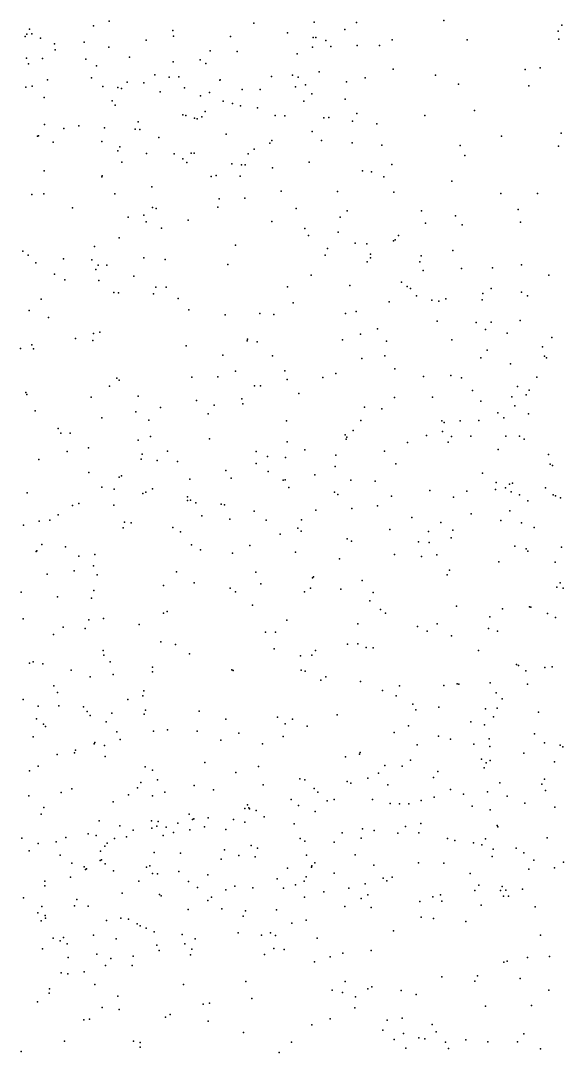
# Model space of a CAD drawing. Header units: metres. Extents: x -25 to 25, y -27.7 to 27.8.
# Drawn here: x -8.984 to -7.576, y -8.03 to -5.352 of the extents above; entities that cross this region are included whole.
import ezdxf

# ---------------------------------------------------------------- set-up
doc = ezdxf.new("R2010")
doc.units = ezdxf.units.M

msp = doc.modelspace()

# ---------------------------------------------------------------- linework, layer by layer
for p in [(-8.7549, -5.353, 9.8639), (-8.2225, -5.3557, 10.6063), (-7.8863, -5.3518, 9.2892), (-8.9613, -5.3743, 2.5711), (-8.7954, -5.3655, 9.6167), (-8.5892, -5.3774, 8.9315), (-8.379, -5.3582, 9.0267), (-8.2918, -5.3833, 15.6201), (-8.1427, -5.3745, 10.3359), (-8.1123, -5.357, -6.955), (-7.5889, -5.3792, -5.2803), (-7.5799, -5.3637, -5.3764), (-8.9729, -5.3931, 10.7179), (-8.968, -5.3872, 2.3948), (-8.9553, -5.3858, -7.4756), (-8.9329, -5.3977, 6.2731), (-8.8196, -5.4075, 19.9578), (-8.6582, -5.4029, 20.214), (-8.5873, -5.3921, -7.3222), (-8.44, -5.3927, 13.6895), (-8.2254, -5.3955, 1.5354), (-8.218, -5.3952, 15.4426), (-8.1921, -5.4034, 6.224), (-8.0198, -5.402, 9.229), (-7.8249, -5.4019, 1.5714), (-7.5875, -5.4001, -5.1391), (-8.8969, -5.4123, 9.4534), (-8.8951, -5.4277, 13.5208), (-8.7551, -5.4206, 18.8236), (-8.4928, -5.4301, 20.3794), (-8.4227, -5.432, 0.6503), (-8.2271, -5.421, 15.1449), (-8.1792, -5.4192, 9.9487), (-8.1111, -5.4161, 9.6262), (-8.0526, -5.4165, 9.4452), (-8.9695, -5.4492, 2.8209), (-8.9274, -5.4504, 19.6048), (-8.8151, -5.4518, 10.7861), (-8.7016, -5.447, 6.2918), (-8.5882, -5.4584, 16.3615), (-8.5188, -5.4534, 6.2906), (-8.5039, -5.4635, 0.873), (-8.267, -5.4383, -7.1483), (-8.9643, -5.4639, 0.1678), (-8.7876, -5.4691, 16.4591), (-8.2097, -5.4848, 14.0933), (-8.0177, -5.4774, 6.0846), (-7.6746, -5.4787, -6.707), (-7.6359, -5.4739, 5.8656), (-8.9146, -5.5054, 10.6168), (-8.8004, -5.5006, 19.2812), (-8.708, -5.5119, 8.922), (-8.6644, -5.5132, 10.7968), (-8.6358, -5.4924, 18.9573), (-8.5986, -5.4987, 0.2705), (-8.5741, -5.4973, 13.6299), (-8.4672, -5.5066, 16.1821), (-8.4666, -5.5058, -7.3648), (-8.3336, -5.4964, 6.2606), (-8.2786, -5.493, 9.8484), (-8.2639, -5.4984, 14.7928), (-8.1384, -5.5105, 1.6016), (-8.09, -5.5002, -7.036), (-7.9079, -5.4931, 20.7297), (-7.8477, -5.5171, 5.9636), (-8.9709, -5.5244, -7.5789), (-8.9541, -5.5221, 10.4626), (-8.7707, -5.5227, 13.551), (-8.7324, -5.5253, 19.9044), (-8.7228, -5.5277, -7.501), (-8.6218, -5.5362, 18.8081), (-8.5591, -5.5261, 1.0623), (-8.4939, -5.5384, 20.2415), (-8.4093, -5.5306, 10.5056), (-8.3624, -5.5304, 9.1557), (-8.2708, -5.5237, 13.8384), (-8.2453, -5.5187, 14.3373), (-8.2281, -5.5416, 20.4823), (-7.6656, -5.5214, 1.6714), (-8.9235, -5.5513, 2.6239), (-8.7466, -5.5603, 9.8735), (-8.5177, -5.5473, 10.6154), (-8.459, -5.5606, 10.2286), (-8.4343, -5.5672, 1.4023), (-8.2489, -5.5609, 14.5718), (-8.142, -5.5559, 15.3171), (-8.7393, -5.5709, 0.1816), (-8.5636, -5.5961, 19.1465), (-8.5056, -5.5873, 18.9066), (-8.4138, -5.5731, 13.7272), (-8.3698, -5.578, 15.8913), (-8.1114, -5.5933, 6.1752), (-7.8061, -5.5853, -6.7689), (-8.9227, -5.6215, 2.4755), (-8.679, -5.6142, 18.6876), (-8.556, -5.598, 0.7742), (-8.5335, -5.6053, 20.0742), (-8.5264, -5.6065, 9.8986), (-8.5138, -5.6018, 0.5429), (-8.324, -5.5979, 9.5451), (-8.2986, -5.5985, -7.3033), (-8.1971, -5.6038, 15.6099), (-8.1847, -5.603, -7.1994), (-8.1227, -5.6124, 15.1019), (-8.0599, -5.6199, 20.5009), (-7.9352, -5.5984, -6.9326), (-8.9381, -5.6505, 6.2282), (-8.8726, -5.6319, 16.4188), (-8.8331, -5.6252, 10.2364), (-8.7671, -5.6303, 10.4195), (-8.6869, -5.6335, 10.187), (-8.6748, -5.6341, 19.4394), (-8.4507, -5.6468, 9.6871), (-8.2279, -5.6396, 13.9386), (-7.5813, -5.6443, 5.8657), (-8.941, -5.6517, 8.7504), (-8.9, -5.6675, 18.6013), (-8.7739, -5.6655, 8.9251), (-8.6254, -5.6554, 0.2562), (-8.3372, -5.6702, 13.8285), (-8.3323, -5.6633, 9.2442), (-8.2034, -5.6633, 14.4378), (-8.1238, -5.6694, 1.657), (-8.0468, -5.6755, 15.2735), (-7.8437, -5.6756, 20.6262), (-7.7361, -5.6517, 20.738), (-7.588, -5.6778, 1.8449), (-8.7322, -5.6902, 16.3734), (-8.7269, -5.679, 6.2437), (-8.6578, -5.6966, 9.8174), (-8.5858, -5.6977, 19.5802), (-8.5418, -5.6957, 19.8375), (-8.5343, -5.696, 19.402), (-8.3935, -5.6976, 19.045), (-8.3782, -5.6854, 1.5179), (-7.8316, -5.7018, 1.7556), (-8.7215, -5.7195, 13.6314), (-8.5637, -5.7105, 9.1114), (-8.5526, -5.7204, 13.6968), (-8.4364, -5.7234, 19.9826), (-8.4111, -5.7259, 19.2459), (-8.4015, -5.7262, 16.1358), (-8.2358, -5.7192, 15.7869), (-8.0208, -5.7252, 15.4327), (-8.923, -5.7414, 2.3727), (-8.7736, -5.7572, -7.6021), (-8.7729, -5.755, 18.6265), (-8.49, -5.7561, 18.7471), (-8.4769, -5.7534, 9.5371), (-8.4148, -5.7554, 9.3589), (-8.3306, -5.7343, 15.9797), (-8.0966, -5.7414, 14.871), (-8.0738, -5.7446, 15.5812), (-8.0414, -5.7576, 6.1734), (-8.6438, -5.7831, 0.9074), (-7.8647, -5.7685, -6.8689), (-8.9556, -5.8029, 2.8914), (-8.9241, -5.8014, 9.6631), (-8.7395, -5.8017, 9.6358), (-8.3077, -5.7946, 6.244), (-8.1622, -5.7953, 14.1451), (-8.0156, -5.7968, 20.3308), (-7.7382, -5.8005, 20.5807), (-7.6425, -5.8002, 5.8992), (-8.8498, -5.8378, 16.3732), (-8.6424, -5.837, 16.3372), (-8.4723, -5.8359, 16.2856), (-8.4688, -5.8143, 9.2244), (-8.4022, -5.8123, 19.5969), (-8.7051, -5.8619, 0.2208), (-8.6649, -5.8568, 0.7659), (-8.6322, -5.8392, 1.204), (-8.2693, -5.8395, 19.9951), (-8.1553, -5.8618, 19.1095), (-8.1371, -5.8457, 15.8261), (-7.9439, -5.8454, 15.0899), (-7.8555, -5.8585, 20.3974), (-7.6926, -5.8419, -6.6125), (-8.6583, -5.8745, 0.4957), (-8.6184, -5.8903, 9.4626), (-8.5491, -5.8702, 1.3891), (-8.3322, -5.8732, 18.7581), (-8.2468, -5.8918, 19.4501), (-7.9338, -5.8775, 15.607), (-7.8384, -5.8819, 1.8607), (-7.6871, -5.8749, 1.9708), (-8.7289, -5.9154, 9.0667), (-8.2369, -5.9096, 19.7712), (-8.1601, -5.9008, -7.3082), (-8.0038, -5.9093, 20.1479), (-8.7924, -5.9381, -7.6055), (-8.4269, -5.9346, 6.2142), (-8.1876, -5.943, 14.0915), (-8.1161, -5.9296, 19.2822), (-8.0861, -5.9315, 14.2722), (-8.0167, -5.9233, 6.2062), (-8.0125, -5.9208, 14.6532), (-8.9786, -5.9506, 6.1378), (-8.9651, -5.9608, 2.3506), (-8.8728, -5.9703, 8.9851), (-8.6644, -5.9672, 1.3107), (-8.6091, -5.972, 9.3016), (-8.1937, -5.9607, 6.2388), (-8.0764, -5.9581, 15.9129), (-8.0763, -5.9677, 19.8818), (-7.9449, -5.9626, 15.7588), (-7.8621, -5.9487, 20.2035), (-8.945, -5.9808, 9.5133), (-8.7997, -5.973, 9.4605), (-8.7892, -5.9975, 0.6844), (-8.7833, -5.9867, 0.4451), (-8.7606, -5.9865, 1.0116), (-8.4469, -5.9851, -7.4716), (-8.0847, -5.9779, 18.7258), (-7.9483, -5.9778, 18.8367), (-7.8397, -5.9953, 15.0518), (-7.7599, -5.9934, -6.7039), (-7.6842, -5.986, 2.1566), (-8.8968, -6.0097, 0.245), (-8.8694, -6.025, 18.503), (-8.6906, -6.0154, 18.5926), (-8.2304, -6.0124, 1.7589), (-7.9399, -6.0008, 19.1628), (-7.613, -6.0126, -6.4484), (-8.7818, -6.0267, 1.1723), (-8.6334, -6.0437, 13.8412), (-8.6067, -6.0438, 1.5763), (-8.2915, -6.0426, 14.0269), (-8.1295, -6.0396, 16.1665), (-7.9956, -6.0309, -7.1013), (-7.9811, -6.0417, 1.9239), (-7.9725, -6.0468, 19.4249), (-7.7631, -6.0469, 20.1055), (-8.9307, -6.0745, 0.5245), (-8.7422, -6.0579, 16.3469), (-8.7305, -6.058, 6.1078), (-8.6395, -6.0609, -7.5142), (-8.5755, -6.0733, 16.344), (-7.9565, -6.0665, 6.1473), (-7.9174, -6.0777, -6.94), (-7.8811, -6.0739, 14.7328), (-7.786, -6.0765, 19.1534), (-7.7845, -6.0603, 18.6417), (-7.6842, -6.0563, 5.9085), (-7.6691, -6.0662, 2.3255), (-8.962, -6.1044, 16.3693), (-8.548, -6.1027, 1.7093), (-8.2769, -6.0846, 16.3408), (-8.028, -6.0818, 14.2729), (-7.8989, -6.0802, 15.9728), (-8.9118, -6.1224, 1.159), (-8.4531, -6.1151, 13.9506), (-8.3635, -6.1122, 1.8246), (-8.3268, -6.1143, -7.383), (-8.141, -6.1119, -7.2421), (-8.1133, -6.1068, 6.1864), (-7.9031, -6.1317, 14.4814), (-7.688, -6.1305, 19.9273), (-8.0577, -6.1515, 18.5492), (-7.8022, -6.1356, 19.468), (-7.7776, -6.1536, 15.0339), (-7.7633, -6.1345, 15.7803), (-8.8422, -6.1767, 6.0377), (-8.7973, -6.1825, 1.659), (-8.7951, -6.1643, -7.511), (-8.779, -6.1604, 13.8738), (-8.3962, -6.1832, 16.3571), (-8.3959, -6.179, 18.5734), (-8.37, -6.1854, 2.0118), (-8.1486, -6.1803, 14.137), (-8.1022, -6.1655, 2.1201), (-8.035, -6.1838, -7.0898), (-7.8654, -6.18, 2.3811), (-7.7211, -6.1631, 15.5879), (-7.6051, -6.1746, 2.5327), (-8.9844, -6.2031, 1.3134), (-8.9552, -6.1937, -7.5043), (-8.9509, -6.2039, 18.3556), (-8.5543, -6.1963, 1.9012), (-7.7736, -6.207, 2.5046), (-7.6301, -6.1985, 18.3685), (-8.4596, -6.2206, -7.3953), (-8.3309, -6.2223, 2.2539), (-8.0985, -6.2292, 2.4953), (-8.0394, -6.2218, -10.9369), (-7.7896, -6.2268, 14.8616), (-7.6243, -6.2226, 19.6788), (-7.6198, -6.2272, 19.4794), (-8.427, -6.2615, 14.0171), (-8.2982, -6.261, 2.52), (-8.0131, -6.2561, 18.4289), (-7.713, -6.2429, 15.317), (-8.7347, -6.2801, 18.4112), (-8.7283, -6.2849, 5.9765), (-8.5402, -6.2771, 18.4841), (-8.4726, -6.2766, 2.3474), (-8.2924, -6.283, -10.7271), (-8.1996, -6.2785, 6.0962), (-8.1661, -6.268, 18.4722), (-7.9384, -6.2753, 14.2601), (-7.8676, -6.2732, -11.0041), (-7.8401, -6.279, -10.7429), (-7.6442, -6.2772, -6.5758), (-8.9706, -6.3174, 16.2842), (-8.754, -6.3008, 16.2851), (-8.3774, -6.2999, 6.0472), (-8.3615, -6.2997, -7.2866), (-8.2626, -6.3197, 2.7267), (-7.8111, -6.312, 14.5114), (-7.6947, -6.3016, 2.7024), (-7.6646, -6.3114, 18.2447), (-8.9679, -6.3227, -7.4049), (-8.8015, -6.3293, 1.9777), (-8.6795, -6.3268, 2.1143), (-8.5275, -6.3382, 5.9806), (-8.4102, -6.334, -10.8408), (-8.4079, -6.3469, 16.3536), (-8.0139, -6.3299, 6.0476), (-7.915, -6.3291, 2.7513), (-7.7898, -6.3398, 14.6622), (-7.7091, -6.3286, 15.9058), (-7.6724, -6.3229, 15.5331), (-8.9469, -6.3649, 18.1904), (-8.6857, -6.3677, -7.3639), (-8.6211, -6.3562, 2.353), (-8.4979, -6.3722, -7.297), (-8.4817, -6.3503, 2.6648), (-8.0917, -6.3552, 2.8216), (-8.0467, -6.3593, -10.482), (-7.7457, -6.3695, 14.9154), (-7.7016, -6.3521, -10.9274), (-7.6663, -6.3729, 16.1028), (-8.774, -6.3826, 13.9385), (-8.6515, -6.3889, 2.5582), (-8.2939, -6.3908, 2.8895), (-8.1013, -6.3899, -7.011), (-7.891, -6.3907, 16.0427), (-7.8846, -6.395, -10.4855), (-7.8438, -6.3911, 16.3225), (-7.7949, -6.3902, 2.8701), (-7.7305, -6.3833, -6.7121), (-8.8871, -6.4104, 5.9047), (-8.8803, -6.4228, 16.0942), (-8.8561, -6.4231, 2.1268), (-8.1419, -6.4269, 16.1952), (-8.1214, -6.4159, 2.9703), (-7.8892, -6.4183, 5.9394), (-8.6793, -6.4413, 16.1439), (-8.6472, -6.4311, 2.8177), (-8.4944, -6.4377, 18.3361), (-8.2923, -6.4448, 14.1015), (-8.139, -6.4381, -11.3822), (-8.1378, -6.4334, 15.9952), (-7.9799, -6.4469, -11.3724), (-7.931, -6.4285, 15.7416), (-7.8744, -6.4458, 3.0152), (-7.866, -6.4316, 18.1652), (-7.816, -6.4303, 14.3267), (-7.7253, -6.4301, 18.1025), (-7.6894, -6.4303, -11.1349), (-7.677, -6.4386, 15.1027), (-8.8638, -6.4703, -7.2546), (-8.8084, -6.4606, 2.4323), (-8.6688, -6.477, -10.9992), (-8.603, -6.4698, -10.715), (-8.3728, -6.4706, 16.104), (-8.247, -6.4663, -10.3896), (-8.1662, -6.48, 15.7951), (-8.0397, -6.4691, 18.1978), (-7.7449, -6.4649, 15.4284), (-7.6144, -6.4785, -10.581), (-8.9375, -6.4909, 18.0243), (-8.6713, -6.4906, 18.1972), (-8.6299, -6.4933, 2.9955), (-8.5768, -6.4961, -11.291), (-8.3732, -6.5011, -7.0873), (-8.3434, -6.4835, 3.1285), (-8.2971, -6.4862, 15.9021), (-8.0107, -6.502, 3.1638), (-7.6101, -6.503, 5.7089), (-7.6039, -6.5063, 4.0152), (-8.807, -6.5246, 2.8132), (-8.7226, -6.5334, 15.9411), (-8.4515, -6.5194, -11.4234), (-8.3415, -6.5226, 18.2021), (-8.221, -6.5312, -6.998), (-8.1679, -6.5096, 3.1959), (-7.7852, -6.5267, 3.2897), (-8.7286, -6.5372, -10.8383), (-8.5455, -6.5419, -10.4839), (-8.4377, -6.5396, 14.0382), (-8.3033, -6.5449, 3.2938), (-8.2977, -6.544, 15.7347), (-8.1272, -6.545, 15.6062), (-8.0639, -6.5473, -11.4938), (-7.7496, -6.5507, 3.5109), (-7.7153, -6.555, 3.9034), (-7.7074, -6.5529, 14.824), (-8.9672, -6.5773, 2.4567), (-8.7738, -6.5633, -7.0894), (-8.7416, -6.568, 18.0021), (-8.6676, -6.5791, -11.3922), (-8.6592, -6.5762, 13.9619), (-8.6423, -6.5673, 3.1337), (-8.5514, -6.5877, 18.0374), (-8.2882, -6.5635, -11.5125), (-8.1694, -6.5758, 3.407), (-8.1608, -6.582, 5.9362), (-8.0213, -6.5865, 3.4591), (-7.9218, -6.5718, 5.8933), (-7.826, -6.5729, -10.2562), (-7.7521, -6.5693, 4.1262), (-7.7255, -6.5648, -11.343), (-7.7109, -6.5753, 17.7396), (-7.6891, -6.5829, 4.3555), (-7.6221, -6.5648, -6.7182), (-7.602, -6.5825, -10.3855), (-7.5962, -6.5853, 17.4503), (-8.8496, -6.6101, 5.8645), (-8.833, -6.6049, 2.99), (-8.7421, -6.6095, -10.6615), (-8.5516, -6.5977, 5.8911), (-8.5433, -6.5964, 3.2955), (-8.5294, -6.6032, 15.805), (-8.464, -6.6067, 3.4416), (-8.4554, -6.6084, -7.011), (-8.0577, -6.6116, 3.7029), (-7.861, -6.5888, 3.626), (-7.6676, -6.5984, 16.6842), (-7.5828, -6.5903, 17.2395), (-8.8873, -6.6345, -10.9625), (-8.5138, -6.6373, -11.6031), (-8.3782, -6.6256, 17.9904), (-8.2179, -6.6227, 17.9716), (-8.1245, -6.6182, 14.1258), (-7.9689, -6.6413, 17.8159), (-7.8149, -6.6325, -11.4785), (-7.7149, -6.6247, 17.1036), (-8.9772, -6.6618, 2.7682), (-8.9365, -6.6512, 13.9556), (-8.9087, -6.6484, -11.325), (-8.7183, -6.6683, -11.6088), (-8.7148, -6.6537, 17.8641), (-8.6972, -6.6558, 15.7509), (-8.5892, -6.6675, 3.532), (-8.4411, -6.6459, 3.6477), (-8.3473, -6.6483, -11.6347), (-8.2555, -6.6476, 3.7746), (-7.8935, -6.655, -6.8764), (-7.7376, -6.6491, 17.3988), (-7.6846, -6.6557, 14.3975), (-7.651, -6.6679, -10.1264), (-8.5693, -6.6791, -10.361), (-8.3105, -6.6848, 15.4914), (-8.2648, -6.6695, 14.08), (-8.2564, -6.677, -10.195), (-8.026, -6.6725, 4.1353), (-7.9255, -6.6778, 4.3788), (-7.8667, -6.6948, 17.2338), (-7.8625, -6.6747, 17.6083), (-8.9291, -6.7121, 17.6607), (-8.8677, -6.7182, 3.2004), (-8.5406, -6.7129, 15.6233), (-8.3892, -6.714, 3.8493), (-8.1367, -6.6969, 15.4023), (-8.1257, -6.7033, -6.9578), (-7.9514, -6.7048, -10.143), (-7.9236, -6.7062, 17.0802), (-7.7019, -6.7161, 5.7973), (-7.5806, -6.719, -11.3065), (-8.9442, -6.7295, -10.8227), (-8.9426, -6.7278, -11.5396), (-8.8332, -6.7421, 15.6275), (-8.7918, -6.738, -6.7443), (-8.5172, -6.7257, -6.9018), (-8.4347, -6.7344, 5.9055), (-8.2706, -6.7319, -11.7662), (-8.1564, -6.7489, 17.5998), (-8.0136, -6.7381, 17.4528), (-7.9438, -6.7429, 5.8726), (-7.9041, -6.7389, 14.1161), (-7.6719, -6.7233, 14.2302), (-7.6678, -6.7294, -6.8049), (-8.7949, -6.7669, -11.7336), (-7.743, -6.7567, 4.6799), (-7.5969, -6.7573, 14.8883), (-8.9154, -6.7887, -6.5125), (-8.8451, -6.78, 3.3896), (-8.7854, -6.7907, 17.5816), (-8.5795, -6.7828, 3.7975), (-8.3736, -6.7832, -6.9058), (-8.2266, -6.7985, 15.3267), (-8.2244, -6.7956, 4.1447), (-7.8772, -6.7901, -10.0085), (-7.8715, -6.7785, -11.6599), (-8.6137, -6.8182, 15.5281), (-8.5337, -6.8109, 13.9505), (-8.4405, -6.825, 3.9986), (-8.3609, -6.8141, 17.4902), (-8.2316, -6.825, -11.9462), (-8.1535, -6.8273, 4.3358), (-8.0977, -6.8052, -10.0848), (-7.5929, -6.8226, 14.6729), (-7.5839, -6.8115, 15.0569), (-7.5757, -6.8255, 14.3429), (-8.9832, -6.8353, 3.2438), (-8.8889, -6.8478, -10.5368), (-8.8002, -6.8514, -6.6133), (-8.7947, -6.8307, 13.935), (-8.427, -6.8346, -10.1627), (-8.2476, -6.8348, 14.0216), (-8.0696, -6.8362, -11.9217), (-8.3824, -6.8691, 15.3634), (-8.0778, -6.858, 4.5146), (-8.0499, -6.8803, 15.2248), (-7.8527, -6.8718, 5.8409), (-7.7332, -6.8788, -9.8305), (-7.6632, -6.8734, -11.5651), (-7.6599, -6.8744, 5.7914), (-8.9775, -6.905, -11.8251), (-8.807, -6.9075, -10.3939), (-8.7689, -6.9036, -12.0034), (-8.6134, -6.8903, -10.2464), (-8.6043, -6.8859, -12.0603), (-8.293, -6.9081, 4.267), (-8.0377, -6.8897, 5.8708), (-7.7669, -6.8994, 16.9499), (-7.6171, -6.8907, 4.8504), (-7.5963, -6.9014, 14.0491), (-8.8736, -6.9262, 5.8862), (-8.8168, -6.93, 3.7405), (-8.6769, -6.9194, 5.8961), (-8.1089, -6.9175, 17.2281), (-7.9539, -6.9243, 4.7122), (-7.9029, -6.9174, -9.9198), (-7.77, -6.9301, -11.8683), (-7.7463, -6.9367, 13.9987), (-8.8988, -6.9456, 17.4971), (-8.3488, -6.9393, -6.8749), (-8.3232, -6.9394, -12.2386), (-7.9293, -6.937, -12.0587), (-7.8663, -6.9488, 15.149), (-8.7699, -6.9867, -12.1675), (-8.6206, -6.9644, -6.7132), (-8.582, -6.9709, 17.4303), (-8.3261, -6.9827, 13.9162), (-8.2191, -6.9869, 4.4732), (-8.1359, -6.9702, -6.9238), (-8.1095, -6.9697, -9.9875), (-8.0878, -6.979, -12.2283), (-8.0689, -6.98, 13.967), (-7.7955, -6.987, 4.8743), (-8.952, -7.0165, -12.0374), (-8.7685, -6.9988, 15.4539), (-8.7521, -7.0161, 17.4441), (-8.5463, -6.9959, 15.3451), (-8.2582, -7.0003, 15.1892), (-8.2282, -6.9993, 5.8957), (-8.9615, -7.0199, 3.6828), (-8.9272, -7.0214, -1.819), (-8.8529, -7.0379, -1.6754), (-8.6422, -7.0425, -10.2023), (-8.642, -7.0298, 4.0939), (-8.4366, -7.037, 17.3601), (-8.4331, -7.0386, 4.2836), (-8.2565, -7.0378, 17.2924), (-8.2454, -7.0406, -10.0128), (-7.697, -7.0231, 5.8116), (-7.6917, -7.0259, 14.9833), (-7.6728, -7.0396, -11.9553), (-7.6237, -7.031, 4.9398), (-7.6048, -7.0297, -5.2577), (-8.8036, -7.0555, -6.4284), (-8.7446, -7.0492, -12.4013), (-8.2051, -7.0635, -12.4249), (-8.1924, -7.0553, 13.8915), (-8.1024, -7.0674, 4.6896), (-8.8978, -7.0787, -10.3822), (-8.8884, -7.0962, -12.5409), (-8.6647, -7.0917, -12.6816), (-8.045, -7.0909, 15.1008), (-8.0009, -7.0786, -9.865), (-7.8863, -7.078, -12.2589), (-7.8509, -7.0733, 17.1468), (-7.8473, -7.0741, 5.824), (-7.7654, -7.0708, -12.1322), (-7.75, -7.0972, 13.8701), (-7.6691, -7.0741, -6.8214), (-8.9777, -7.114, -12.3968), (-8.7064, -7.1141, 5.9106), (-8.6676, -7.1043, 13.8042), (-8.01, -7.1045, 17.2293), (-7.7341, -7.1123, -5.3641), (-8.9385, -7.131, -12.713), (-8.8856, -7.1302, 13.8158), (-8.8216, -7.1329, -12.8213), (-8.8114, -7.1452, 4.0396), (-8.7481, -7.1497, -10.2383), (-8.6607, -7.1418, 17.4643), (-8.5211, -7.1444, -10.123), (-7.9666, -7.1259, -6.8781), (-7.9586, -7.1405, 13.8386), (-7.899, -7.1337, -9.7262), (-7.7773, -7.1381, -5.1502), (-7.7473, -7.1368, -9.5936), (-7.6404, -7.147, 17.0886), (-8.9436, -7.1647, 3.9043), (-8.8035, -7.1556, -6.2526), (-8.7622, -7.1723, -12.9653), (-8.664, -7.1525, -6.5349), (-8.4514, -7.1654, 13.7483), (-8.3176, -7.16, 17.3645), (-8.2976, -7.1771, 4.5426), (-8.279, -7.1653, -12.7041), (-8.1629, -7.1541, -9.9319), (-7.8157, -7.1724, -4.9186), (-7.7572, -7.1589, -4.713), (-8.9253, -7.1784, -12.9291), (-8.9196, -7.1842, 17.5555), (-8.7347, -7.1983, 15.3521), (-8.6395, -7.1959, 4.2623), (-8.6035, -7.193, -13.0182), (-8.5259, -7.1965, -6.6815), (-8.4183, -7.2013, 15.1636), (-8.2402, -7.1835, -6.8393), (-8.0148, -7.1999, -12.5142), (-7.9778, -7.1828, 5.7944), (-7.7804, -7.1802, 4.9633), (-7.6502, -7.203, -9.4824), (-8.9515, -7.211, -2.0402), (-8.7934, -7.2288, -2.0159), (-8.7917, -7.2258, 8.889), (-8.7259, -7.2177, -1.6842), (-8.4644, -7.2196, 17.4088), (-8.3567, -7.2295, -12.9562), (-8.3028, -7.2099, 13.7298), (-7.8993, -7.2096, -5.2793), (-7.8686, -7.2168, -4.5983), (-7.8083, -7.2302, -5.4784), (-7.7681, -7.2163, 5.7866), (-7.6247, -7.2265, -4.6129), (-8.8897, -7.2565, 15.4105), (-8.8444, -7.2527, -5.9663), (-8.8423, -7.2455, 5.9277), (-8.7666, -7.2335, -13.115), (-8.1046, -7.2559, -9.8169), (-8.1033, -7.2519, 5.7313), (-7.9551, -7.2318, 4.8971), (-7.7668, -7.2365, -6.8151), (-7.6785, -7.253, -12.2584), (-7.5835, -7.2329, 14.6613), (-7.5772, -7.2371, 13.6789), (-8.7646, -7.2617, 17.5456), (-8.5066, -7.2776, -13.2589), (-8.1407, -7.263, 13.7), (-7.9724, -7.2719, 13.7059), (-7.7881, -7.2693, -9.4225), (-7.7757, -7.2783, 13.6798), (-7.7655, -7.2722, -9.2235), (-7.5985, -7.276, -8.9259), (-8.9617, -7.2993, 4.0088), (-8.9385, -7.2869, -13.1902), (-8.6608, -7.289, 13.6441), (-8.6417, -7.2978, -6.3802), (-8.4261, -7.3033, -9.9955), (-8.3673, -7.2878, 5.6895), (-8.0558, -7.3053, -6.808), (-8.0389, -7.2854, 17.3486), (-7.9939, -7.2874, -5.3905), (-7.9011, -7.3013, -9.3153), (-7.7808, -7.2917, -8.9461), (-8.6726, -7.3295, -6.2245), (-8.6293, -7.3222, 15.2695), (-8.5342, -7.3371, 5.6841), (-8.355, -7.3359, 4.6026), (-8.2597, -7.3198, 17.404), (-8.2469, -7.323, -13.2329), (-8.1364, -7.3266, -13.0399), (-8.1272, -7.331, -5.2034), (-8.0833, -7.318, -4.9784), (-8.031, -7.3358, -9.4714), (-7.9123, -7.3165, 5.7006), (-7.7404, -7.3308, 14.7637), (-7.6314, -7.3343, 5.1189), (-7.6244, -7.3205, -6.7018), (-8.9632, -7.3645, -5.8604), (-8.8789, -7.3553, 4.1967), (-8.8511, -7.3457, -13.3324), (-8.7047, -7.3619, 9.074), (-8.6811, -7.3438, -1.8884), (-8.6417, -7.3638, -6.067), (-8.61, -7.3544, -5.8539), (-8.4839, -7.3484, 13.5579), (-8.2223, -7.3453, 15.062), (-8.2133, -7.3549, -4.7706), (-7.8684, -7.3476, -8.823), (-7.8345, -7.3602, -12.518), (-7.7722, -7.3542, -5.6428), (-7.7213, -7.3653, -4.5008), (-7.622, -7.3503, 17.2265), (-8.7442, -7.3797, -5.673), (-8.3955, -7.3877, -5.6207), (-8.2823, -7.3741, -9.7801), (-8.2629, -7.3892, -5.0597), (-8.1884, -7.3773, -9.5383), (-8.1707, -7.3735, 5.5258), (-8.0707, -7.3738, -9.1554), (-8.0248, -7.3839, -5.586), (-8.0012, -7.3848, -12.9), (-7.9771, -7.3852, 14.9117), (-7.9445, -7.376, -12.6708), (-7.9114, -7.368, -6.7607), (-7.8119, -7.3911, 13.5434), (-7.6757, -7.3835, -12.3558), (-8.9309, -7.4119, 13.6299), (-8.9242, -7.3944, 9.1856), (-8.5469, -7.412, -5.3898), (-8.4026, -7.3971, -4.8313), (-8.3924, -7.3956, -5.3295), (-8.3905, -7.3982, -4.6103), (-8.3731, -7.4022, -9.642), (-8.3526, -7.4183, 13.4859), (-8.2197, -7.4049, -9.3375), (-7.7656, -7.4005, -8.681), (-7.5974, -7.3932, -4.5889), (-8.7803, -7.4294, 5.8035), (-8.7268, -7.4424, -9.4221), (-8.6446, -7.4291, -4.8654), (-8.631, -7.4426, -5.1949), (-8.6278, -7.4304, -9.6642), (-8.607, -7.4455, -10.0848), (-8.5761, -7.4348, -4.6458), (-8.5383, -7.4259, -5.051), (-8.5346, -7.424, -9.4301), (-8.5067, -7.4443, 4.5523), (-8.4975, -7.4211, 15.1503), (-8.4318, -7.4252, 5.4847), (-8.4027, -7.4329, -9.3496), (-8.2741, -7.4367, 4.6953), (-7.9857, -7.4439, -13.1121), (-7.9459, -7.4362, -4.3327), (-7.7478, -7.4413, 17.3346), (-7.7453, -7.4444, -6.6639), (-8.8091, -7.4628, 4.3878), (-8.7887, -7.4671, 8.7239), (-8.7096, -7.471, -4.7268), (-8.6925, -7.4535, 5.6417), (-8.6441, -7.4478, 13.4794), (-8.6141, -7.4674, -9.929), (-8.5873, -7.4591, -9.2783), (-8.5449, -7.4522, -6.1815), (-8.4517, -7.4515, -13.5147), (-8.1499, -7.4605, -6.6727), (-8.0967, -7.4498, 4.8644), (-8.0668, -7.4538, -13.302), (-8.0051, -7.461, 17.4067), (-7.9505, -7.4603, -8.7124), (-8.9813, -7.4738, 15.4486), (-8.939, -7.4879, -9.3286), (-8.8926, -7.4837, -10.2172), (-8.8668, -7.4727, -1.9289), (-8.7655, -7.4948, 15.3466), (-8.7596, -7.4869, -10.1249), (-8.7408, -7.4747, -9.2326), (-8.3859, -7.493, -5.9229), (-8.2585, -7.4753, -9.0791), (-8.2463, -7.4817, -4.3467), (-8.1704, -7.4845, 13.4313), (-8.1005, -7.4743, 5.3938), (-7.8766, -7.4751, 13.424), (-7.8577, -7.4804, -5.734), (-7.809, -7.4859, 5.1556), (-7.787, -7.4911, -12.6028), (-7.7774, -7.476, 5.5791), (-7.6176, -7.4729, 14.5373), (-8.9624, -7.5072, -9.6944), (-8.8819, -7.5182, -9.869), (-8.7775, -7.5078, -4.895), (-8.6379, -7.511, -13.5687), (-8.5694, -7.5128, 17.5971), (-8.4549, -7.504, -6.0664), (-8.418, -7.5192, 4.6741), (-8.3752, -7.5229, -6.4142), (-8.3695, -7.4996, 5.3638), (-8.242, -7.5185, 17.5119), (-8.1162, -7.5171, -8.7867), (-7.7601, -7.5216, -4.3619), (-7.7575, -7.5025, 14.5993), (-7.6982, -7.5002, 5.2735), (-7.6778, -7.5123, -12.4439), (-8.8516, -7.5387, 4.5531), (-8.8191, -7.5488, -5.3907), (-8.7783, -7.5318, 9.1437), (-8.7749, -7.5301, -5.2324), (-8.765, -7.5405, -9.095), (-8.6573, -7.5496, 5.4354), (-8.649, -7.5462, 8.9203), (-8.4638, -7.5285, 14.3335), (-8.2918, -7.5522, -8.917), (-8.2298, -7.5494, 14.2661), (-8.2285, -7.546, 14.5821), (-8.221, -7.538, -6.5255), (-8.0676, -7.544, 14.6867), (-7.9518, -7.5378, 5.318), (-7.8855, -7.5392, -8.5564), (-7.6526, -7.5309, 5.483), (-7.5986, -7.5512, -6.0334), (-7.5756, -7.5365, -6.3591), (-8.8548, -7.5756, -10.0125), (-8.8157, -7.555, -5.0605), (-8.8131, -7.5539, 5.5914), (-8.7433, -7.5592, 17.7002), (-8.6423, -7.5657, 14.3915), (-8.6289, -7.5667, 14.2169), (-8.5738, -7.5606, 15.194), (-8.4987, -7.5694, 14.0765), (-8.243, -7.5746, 4.8168), (-8.1702, -7.5653, -5.8883), (-8.0436, -7.578, -4.1618), (-8.0203, -7.5756, 5.1242), (-7.8173, -7.5659, -6.5325), (-7.6649, -7.5543, 13.2382), (-8.922, -7.5981, -9.0625), (-8.9218, -7.5859, -5.5549), (-8.6779, -7.5857, 4.6743), (-8.5489, -7.5863, -4.4412), (-8.5254, -7.6018, -13.677), (-8.428, -7.5989, 17.6051), (-8.3813, -7.6028, 15.0136), (-8.3188, -7.5797, 14.0947), (-8.3022, -7.6035, -4.2128), (-8.2707, -7.5953, -6.0121), (-8.2481, -7.5856, 14.8258), (-8.1322, -7.6036, 4.9666), (-8.0899, -7.5929, -13.5566), (-8.0335, -7.5851, -8.6124), (-7.7952, -7.5957, 14.4016), (-7.7341, -7.5999, -6.407), (-7.6816, -7.6061, -12.5919), (-8.9772, -7.6291, -10.151), (-8.7206, -7.6172, 13.9624), (-8.6236, -7.6204, 14.6234), (-8.6194, -7.6238, 13.7831), (-8.4891, -7.6273, -8.9124), (-8.4516, -7.6081, -4.3013), (-8.2478, -7.6276, -6.2243), (-8.1976, -7.6137, -6.3787), (-8.1004, -7.6309, -6.0211), (-8.083, -7.6214, 13.3219), (-7.9144, -7.6264, -13.4179), (-7.8943, -7.6215, 14.2676), (-7.8056, -7.6103, -4.2332), (-7.7387, -7.6095, -6.0829), (-7.7306, -7.6248, -6.2431), (-7.7253, -7.6088, -12.7906), (-7.7179, -7.6245, 17.3641), (-8.9295, -7.6516, -5.1703), (-8.845, -7.6494, -13.6439), (-8.8384, -7.6337, 13.86), (-8.8094, -7.6507, 14.2012), (-8.5496, -7.6592, 13.6179), (-8.4986, -7.6359, 5.2359), (-8.4625, -7.6575, 14.8696), (-8.1431, -7.6516, 14.037), (-8.0747, -7.6539, -6.1906), (-7.9481, -7.6386, -6.3815), (-7.8913, -7.6378, -6.0448), (-7.7891, -7.6482, -13.2593), (-7.6489, -7.6524, -4.4176), (-8.9394, -7.6682, 17.8261), (-8.9206, -7.6744, 4.8841), (-8.9198, -7.682, 5.4727), (-8.7242, -7.6813, 4.8691), (-8.7044, -7.6843, -8.894), (-8.4071, -7.6763, 4.8543), (-8.4011, -7.663, 13.8267), (-8.3202, -7.66, 13.3381), (-7.9443, -7.679, -4.0736), (-7.9127, -7.6825, 14.0801), (-8.9308, -7.6885, 14.0061), (-8.7613, -7.6875, 15.3909), (-8.6823, -7.6965, 8.8315), (-8.6743, -7.7015, 17.8246), (-8.6583, -7.7079, 5.0194), (-8.2807, -7.6945, 4.9937), (-8.2436, -7.687, 13.8692), (-7.8287, -7.69, -8.3944), (-8.9001, -7.7338, 18.0229), (-8.8732, -7.7317, 18.5625), (-8.7955, -7.7257, 5.1906), (-8.736, -7.7352, 18.0432), (-8.6377, -7.7171, -4.4425), (-8.565, -7.7239, 18.1694), (-8.5315, -7.7351, -13.8233), (-8.4201, -7.7194, 18.5131), (-8.3588, -7.7257, 13.5213), (-8.3359, -7.7202, -8.732), (-8.323, -7.7268, 17.7156), (-8.2146, -7.7335, -13.7957), (-8.0161, -7.7149, -13.6706), (-7.6352, -7.7256, 13.0794), (-8.9273, -7.761, 14.4205), (-8.8818, -7.7408, 18.201), (-8.8632, -7.7482, -8.8877), (-8.6309, -7.7518, 18.7858), (-8.6246, -7.766, 15.2105), (-8.5584, -7.748, -8.8024), (-8.5402, -7.762, 15.0422), (-8.327, -7.7609, -3.9824), (-8.3007, -7.7633, 18.6352), (-8.0742, -7.7659, 13.8247), (-8.8614, -7.7835, -13.7657), (-8.7862, -7.7754, 8.736), (-8.7502, -7.7863, -4.5769), (-8.6921, -7.7801, 18.93), (-8.5439, -7.7766, -4.2048), (-8.3515, -7.7762, 17.9493), (-8.1811, -7.7822, 13.6634), (-8.1482, -7.7723, 17.6135), (-7.7215, -7.793, 13.9188), (-7.6689, -7.7842, 17.35), (-7.6114, -7.7815, -13.2013), (-8.764, -7.8046, 14.7899), (-8.6945, -7.8043, 9.0485), (-8.2218, -7.7952, 18.1962), (-7.7305, -7.7958, -13.4487), (-8.8795, -7.824, 8.5462), (-8.8619, -7.8262, 14.6696), (-8.8197, -7.8212, 19.0628), (-8.3999, -7.846, -3.7831), (-8.1419, -7.8463, 18.6558), (-7.8912, -7.8342, 13.1754), (-7.8057, -7.8452, 17.4411), (-7.7983, -7.8312, -8.3059), (-7.6873, -7.8382, -4.1302), (-8.9092, -7.8652, -4.7296), (-8.7914, -7.8541, -8.7797), (-8.5613, -7.8538, -13.95), (-8.176, -7.8683, -3.7042), (-8.0828, -7.8649, -13.8988), (-8.073, -7.8597, 18.418), (-7.9969, -7.8693, -3.7743), (-7.6133, -7.8686, -13.3734), (-8.9405, -7.8989, 19.2904), (-8.91, -7.8764, 9.1106), (-8.7321, -7.8841, 15.424), (-8.3844, -7.8902, 19.0329), (-8.1491, -7.8743, 13.5024), (-8.1155, -7.8856, 18.0558), (-7.9578, -7.8802, 13.7157), (-8.7726, -7.9135, 14.9082), (-8.7287, -7.9192, -4.4608), (-8.5104, -7.9047, -3.6543), (-8.4942, -7.9024, -8.6693), (-8.1172, -7.9141, 18.8105), (-7.7774, -7.9106, -3.8487), (-7.6587, -7.9085, 13.005), (-8.8203, -7.946, 8.7737), (-8.8055, -7.9438, -13.9774), (-8.6086, -7.9391, -3.8368), (-8.5959, -7.9319, 19.2807), (-8.4975, -7.9494, -14.0639), (-8.1812, -7.9432, -8.483), (-8.0327, -7.9464, 17.8459), (-7.9938, -7.9409, 18.6749), (-8.4062, -7.9786, 19.2602), (-8.2281, -7.9589, 19.0718), (-8.0439, -7.9721, 13.3634), (-7.9908, -7.981, 13.5408), (-7.916, -7.9578, 18.4327), (-7.9055, -7.9769, 18.2318), (-8.8704, -8.0007, 19.4422), (-8.6917, -8.0011, -8.6727), (-8.6743, -8.0041, -3.9948), (-8.2813, -8.0032, -14.1111), (-8.0147, -7.9968, -8.3593), (-7.951, -7.9926, 17.9987), (-7.9352, -7.9947, 17.6209), (-7.8812, -8.0034, -3.7247), (-7.8287, -7.9979, 9.708), (-7.7716, -8.003, -13.7861), (-7.6943, -8.0028, 13.6587), (-7.6786, -7.982, 17.3423), (-8.9833, -8.0281, 14.6933), (-8.6739, -8.017, -3.7148), (-8.3129, -8.0301, -8.538), (-7.9848, -8.0192, 9.7036), (-7.8738, -8.0198, 13.181), (-7.6347, -8.0213, -13.6197)]:
    msp.add_point(p)

doc.saveas('drawing.dxf')
